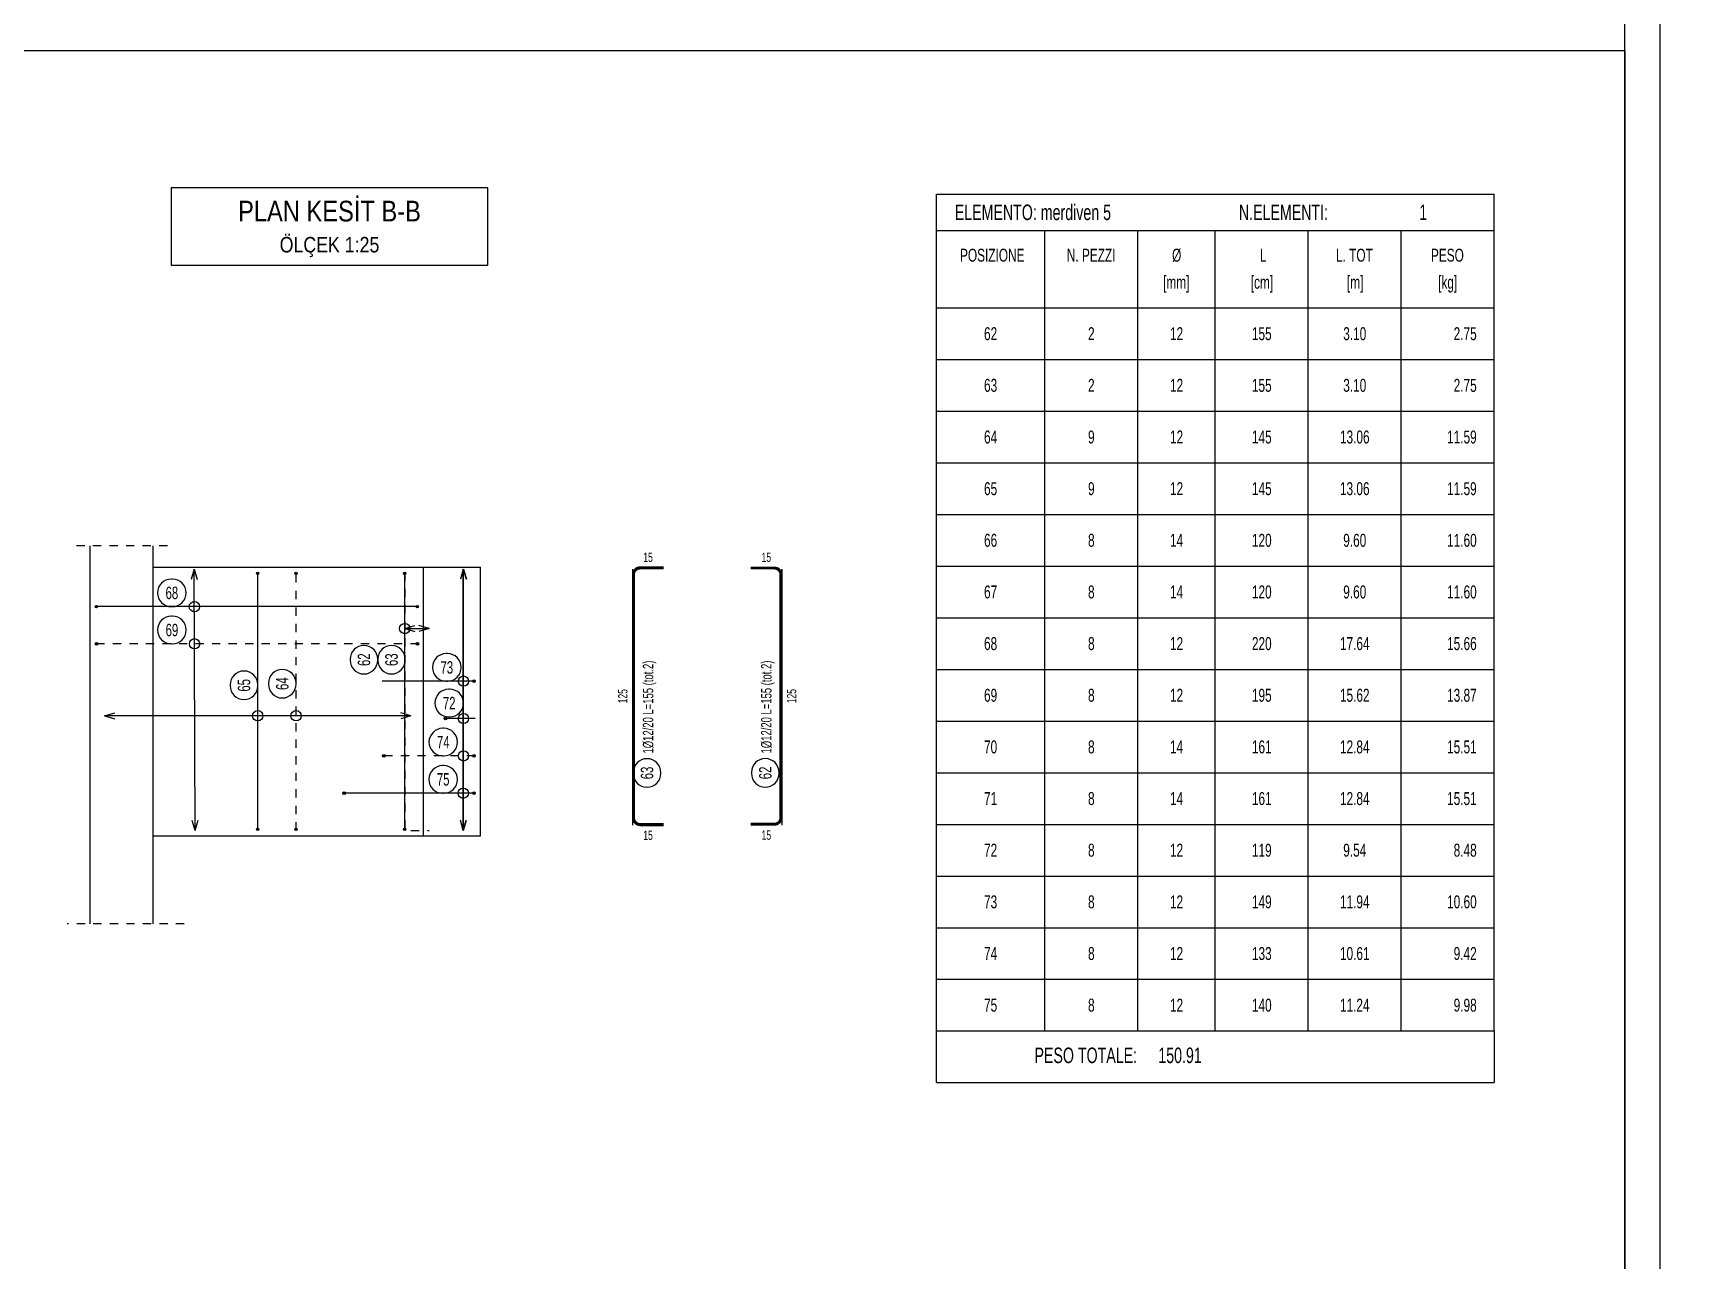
# Model space of a CAD drawing. Header units: metres. Extents: x 419734 to 420376, y 4564732 to 4565123.
# Drawn here: x 419870.79 to 419890.7, y 4564747.31 to 4564762.16 of the extents above; entities that cross this region are included whole.
import ezdxf
from ezdxf.enums import TextEntityAlignment as Align

# ---------------------------------------------------------------- set-up
doc = ezdxf.new("R2010")
doc.units = ezdxf.units.M
for name, pattern in [('ACA_TRATTO1', [1.5, 1, -0.5]), ('CONTINUA', [0]), ('HIDDEN', [0.5, 0.3, -0.2]), ('NASCOSTA', [0.375, 0.25, -0.125]), ('PUNTEGGIATA2', [0.125, 0, -0.125])]:
    doc.linetypes.add(name, pattern=pattern)
for name, color, linetype in [("07-ENTITA' COPRENTE", 7, 'Continuous'), ('07-TITOLI', 4, 'CONTINUA'), ('07_Ferri', 7, 'Continuous'), ('07_Richiami', 7, 'Continuous'), ('07_Serie Barre', 7, 'Continuous'), ('07_TabellaFerri', 7, 'Continuous'), ('SW_MAGRONE', 2, 'Continuous'), ('SW_SEZIONI_CARPENTERIA', 4, 'Continuous'), ('SW_SOTTILE_02', 1, 'Continuous'), ('SW_TESTI', 2, 'Continuous'), ('SW_TRATT_GRIGIO', 252, 'NASCOSTA')]:
    doc.layers.add(name, color=color, linetype=linetype)
doc.layers.add('07_GENERATRICI', color=31, linetype='Continuous', plot=False)
doc.layers.add('07_Poligonale', color=8, linetype='Continuous', plot=False)
doc.styles.add('ACA_1', font='ARIALN.TTF')
doc.styles.add('ACA_2', font='romans.shx', dxfattribs={"width": 0.8})
doc.styles.add('ITALFERR', font='romans.shx', dxfattribs={"width": 0.8})
doc.styles.add('SWS', font='ARIALN.TTF')

# ---------------------------------------------------------------- blocks, each defined once
blk = doc.blocks.new('*U1791')
at = {"layer": 'SW_TESTI', "color": 3, "style": 'ITALFERR', "width": 0.8}
for tag, p in [('EVENTUALE_1', (0, -0.6)), ('EVENTUALE_2', (0, -1.25))]:
    blk.add_attdef(tag, text='', height=0.3, dxfattribs=at).set_placement(p, align=Align.CENTER)
at = {"layer": 'SW_TESTI', "color": 2, "style": 'ITALFERR', "width": 0.8}
blk.add_attdef('EVENTUALE_3', text='', height=0.3, dxfattribs=at).set_placement((0, -1.9), align=Align.CENTER)
at = {"color": 255}
blk.add_wipeout([(-3.064, 1.5), (-3.064, 0), (3.064, 0), (3.064, 1.5)], dxfattribs=at).dxf.layer = "07-ENTITA' COPRENTE"
at = {"layer": 'SW_SOTTILE_02', "ltscale": 0.02}
blk.add_lwpolyline([(-3.064, 0), (3.064, 0), (3.064, 1.5), (-3.064, 1.5)], close=True, dxfattribs=at)
at = {"layer": 'SW_TESTI', "color": 3, "style": 'ITALFERR', "width": 0.8}
blk.add_attdef('TITOLO', text='', height=0.4, dxfattribs=at).set_placement((0, 0.85), align=Align.CENTER)
at = {"layer": 'SW_TESTI', "color": 2, "style": 'ITALFERR', "width": 0.8}
blk.add_attdef('SCALA', text='', height=0.3, dxfattribs=at).set_placement((0, 0.25), align=Align.CENTER)
blk = doc.blocks.new('STC_TCA_07148109000130212000102', base_point=(15.7557, 7.4799))
at = {"color": 0}
blk.add_lwpolyline([(15.6891, 7.4774, 1), (15.8223, 7.4774), (15.8223, 7.4824, 1), (15.6891, 7.4824), (15.6891, 7.4774)], format="xyb", dxfattribs=at)
blk = doc.blocks.new('aca_tondino_serie_barre_1200147')
h = blk.add_hatch(color=7)
edge = h.paths.add_edge_path(flags=0)
edge.add_arc((0, 0), 0.006, 0, 360)
at = {"color": 0, "linetype": 'Continuous', "ltscale": 0.025}
blk.add_circle((0, 0), 0.006, dxfattribs=at)
blk = doc.blocks.new('aca_arrow2')
at = {"color": 0}
for q in [(-1.1, 0.32), (-1.1, -0.32)]:
    blk.add_line((0, 0), q, dxfattribs=at)
blk = doc.blocks.new('STC_TCA_07148100130212000102', base_point=(11.1184, 11.2817))
at = {"color": 0}
blk.add_lwpolyline([(11.1159, 11.3484, 1), (11.1159, 11.2151), (11.1209, 11.2151, 1), (11.1209, 11.3484), (11.1159, 11.3484)], format="xyb", dxfattribs=at)
blk = doc.blocks.new('aca_distinta_ferri_top_no_titolo_nocode_noshape')
at = {"color": 0}
for p, q in [((0, -22), (0, 0)), ((0, 0), (108, 0)), ((108, -22), (108, 0)), ((0, -7), (108, -7)), ((21, -22), (21, -7)), ((39, -22), (39, -7)), ((54, -22), (54, -7)), ((72, -22), (72, -7)), ((90, -22), (90, -7)), ((0, -22), (108, -22))]:
    blk.add_line(p, q, dxfattribs=at)
at = {"style": 'ACA_2'}
for tag, p in [('ELEMENTO', (3.56, -3.5)), ('NUMEROE', (58.57, -3.5)), ('NELEM', (93.49, -3.5))]:
    blk.add_attdef(tag, text='', height=3, dxfattribs=at).set_placement(p, align=Align.MIDDLE_LEFT)
at = {"style": 'ACA_2', "flags": 8}
for tag, p in [('POSIZIONE', (10.82, -11.8)), ('N. PEZZI', (29.97, -11.8)), ('D', (46.52, -11.8)), ('L', (63.28, -11.8)), ('L. TOT', (80.93, -11.8)), ('PESO', (98.94, -11.8)), ('[mm]', (46.44, -17.04)), ('[cm]', (63.03, -17.04)), ('[m]', (81.08, -17.04)), ('[kg]', (98.99, -17.04))]:
    blk.add_attdef(tag, text='', height=2.5, dxfattribs=at).set_placement(p, align=Align.MIDDLE_CENTER)
blk = doc.blocks.new('aca_distinta_ferri_riga_nocode_noshape')
at = {"color": 0}
for p, q in [((0, -10), (0, 0)), ((21, -10), (21, 0)), ((39, -10), (39, 0)), ((54, -10), (54, 0)), ((72, -10), (72, 0)), ((90, -10), (90, 0)), ((108, -10), (108, 0)), ((0, -10), (108, -10))]:
    blk.add_line(p, q, dxfattribs=at)
at = {"style": 'ACA_1'}
for tag, p in [('POS', (10.5, -5)), ('NUM', (30, -5)), ('DIAM', (46.5, -5)), ('LUN', (63, -5)), ('LTOT', (81, -5))]:
    blk.add_attdef(tag, text='', height=2.5, dxfattribs=at).set_placement(p, align=Align.MIDDLE_CENTER)
blk.add_attdef('PESO', text='', height=2.5, dxfattribs=at).set_placement((104.61, -5), align=Align.MIDDLE_RIGHT)
blk = doc.blocks.new('aca_distinta_ferri_bottom_nocode_noshape')
at = {"color": 0}
for p, q in [((0, -10), (0, 0)), ((108, 0), (108, -10)), ((0, -10), (108, -10))]:
    blk.add_line(p, q, dxfattribs=at)
at = {"style": 'ACA_2'}
for tag, p in [('ETI-PESO', (38.86, -4.72)), ('PESOTOT', (104.24, -4.72))]:
    blk.add_attdef(tag, text='', height=3, dxfattribs=at).set_placement(p, align=Align.MIDDLE_RIGHT)
blk.add_attdef('PELE', text='', height=3, dxfattribs=at).set_placement((42.97, -4.72), align=Align.MIDDLE_LEFT)

msp = doc.modelspace()

# ---------------------------------------------------------------- linework, layer by layer
at = {"layer": '07_Ferri', "color": 7, "flags": 128}
for points in [[(419878.42076, 4564755.69679), (419878.13576, 4564755.69679, 0.41421356), (419878.04576, 4564755.60679), (419878.04576, 4564752.66027, 0.41421356), (419878.13576, 4564752.57027), (419878.42076, 4564752.57027)], [(419879.4769, 4564755.69679), (419879.7619, 4564755.69679, -0.41421356), (419879.8519, 4564755.60679), (419879.8519, 4564752.66179, -0.41421356), (419879.7619, 4564752.57179), (419879.4769, 4564752.57179)]]:
    msp.add_lwpolyline(points, format="xyb", dxfattribs=at)
at = {"layer": '07_Ferri', "color": 7, "ltscale": 0.025, "const_width": 0.03, "flags": 128}
for points in [[(419878.42076, 4564755.68179), (419878.13576, 4564755.68179, 0.41421356), (419878.06076, 4564755.60679), (419878.06076, 4564752.66027, 0.41421356), (419878.13576, 4564752.58527), (419878.42076, 4564752.58527)], [(419879.4769, 4564755.68179), (419879.7619, 4564755.68179, -0.41421356), (419879.8369, 4564755.60679), (419879.8369, 4564752.66179, -0.41421356), (419879.7619, 4564752.58679), (419879.4769, 4564752.58679)]]:
    msp.add_lwpolyline(points, format="xyb", dxfattribs=at)
at = {"layer": '07_GENERATRICI', "color": 8, "linetype": 'ACA_TRATTO1', "ltscale": 0.025, "flags": 128}
msp.add_lwpolyline([(419875.28938, 4564755.63429), (419875.28938, 4564752.50777), (419875.58438, 4564752.50777)], dxfattribs=at)
at = {"layer": '07_Poligonale', "linetype": 'PUNTEGGIATA2', "ltscale": 0.025, "flags": 128}
for points in [[(419878.42076, 4564755.69679), (419878.04576, 4564755.69679), (419878.04576, 4564752.57027), (419878.42076, 4564752.57027)], [(419879.4769, 4564755.69679), (419879.8519, 4564755.69679), (419879.8519, 4564752.57179), (419879.4769, 4564752.57179)]]:
    msp.add_lwpolyline(points, dxfattribs=at)
at = {"layer": '07_Serie Barre', "color": 3, "linetype": 'Continuous', "ltscale": 0.025}
for p, q in [((419873.51077, 4564752.50777), (419873.51077, 4564755.63429)), ((419875.28938, 4564752.50777), (419875.28938, 4564755.63429)), ((419875.45599, 4564755.21707), (419871.54349, 4564755.21707)), ((419876.14165, 4564754.31583), (419875.01715, 4564754.31559)), ((419876.14165, 4564753.86378), (419875.76665, 4564753.86378)), ((419876.14165, 4564752.95977), (419874.54165, 4564752.95977))]:
    msp.add_line(p, q, dxfattribs=at)
at = {"layer": '07_Serie Barre', "color": 3, "linetype": 'HIDDEN', "ltscale": 0.25}
for p, q in [((419873.97411, 4564752.50777), (419873.97411, 4564755.63429)), ((419875.45783, 4564754.76778), (419871.54533, 4564754.76778)), ((419876.14165, 4564753.41177), (419875.0214, 4564753.41177))]:
    msp.add_line(p, q, dxfattribs=at)
at = {"layer": '07_Serie Barre', "color": 7, "flags": 128}
for points in [[(419872.75515, 4564752.50777), (419872.74229, 4564755.67179)], [(419872.75515, 4564752.50777), (419872.74229, 4564755.66862)], [(419875.99796, 4564752.50777), (419875.99796, 4564755.67179)], [(419875.99997, 4564752.50777), (419875.99997, 4564755.67179)], [(419875.99997, 4564752.50786), (419875.99997, 4564755.67176)], [(419875.28938, 4564754.95227), (419875.58438, 4564754.95227)], [(419875.36415, 4564753.89731), (419871.65738, 4564753.89731)]]:
    msp.add_lwpolyline(points, dxfattribs=at)
at = {"layer": '07_Serie Barre', "color": 7}
for centre in [(419872.74413, 4564755.21707), (419875.28938, 4564754.95227), (419872.74596, 4564754.76778), (419875.99997, 4564754.3158), (419873.51077, 4564753.89731), (419873.97411, 4564753.89731), (419875.99997, 4564753.86378), (419875.99997, 4564753.41177), (419875.99796, 4564752.95977)]:
    msp.add_circle(centre, 0.0625, dxfattribs=at)
at = {"layer": 'SW_MAGRONE', "color": 8}
for p, q in [((419871.47919, 4564755.95498), (419871.47919, 4564751.37927)), ((419872.24167, 4564755.95498), (419872.24167, 4564751.37927))]:
    msp.add_line(p, q, dxfattribs=at)
at = {"layer": 'SW_MAGRONE'}
for p, q in [((419872.24167, 4564755.69679), (419876.20415, 4564755.69679)), ((419875.51665, 4564752.44477), (419875.51665, 4564755.69679)), ((419876.20415, 4564752.44527), (419876.20415, 4564755.69679)), ((419872.24167, 4564752.44527), (419876.20415, 4564752.44527)), ((419875.52915, 4564752.44527), (419875.52915, 4564752.44527))]:
    msp.add_line(p, q, dxfattribs=at)
at = {"layer": 'SW_SEZIONI_CARPENTERIA'}
msp.add_lwpolyline([(419890.05098, 4564791.43503), (419950.67709, 4564791.43503), (419950.67709, 4564739.35479), (419890.05098, 4564739.35479)], close=True, dxfattribs=at)
at = {"layer": 'SW_TRATT_GRIGIO', "ltscale": 0.25}
for p, q in [((419872.41692, 4564755.95498), (419871.23042, 4564755.95498)), ((419872.62099, 4564751.37927), (419871.20354, 4564751.37927))]:
    msp.add_line(p, q, dxfattribs=at)

# ---------------------------------------------------------------- block references
at = {"layer": '07-TITOLI'}
ref = msp.add_blockref('*U1791', (419874.37872, 4564759.34744), dxfattribs=dict(at, xscale=0.625, yscale=0.625, zscale=0.625))
ref.add_attrib('TITOLO', 'PLAN KESİT B-B', dxfattribs={"layer": 'SW_TESTI', "color": 3, "height": 0.25, "style": 'SWS'}).set_placement((419874.37872, 4564759.87869), align=Align.CENTER)
ref.add_attrib('SCALA', 'ÖLÇEK 1:25', dxfattribs={"layer": 'SW_TESTI', "height": 0.1875, "style": 'SWS'}).set_placement((419874.37872, 4564759.50369), align=Align.CENTER)
at = {"layer": '07_Ferri', "color": 7, "xscale": 2.5, "yscale": 2.5, "zscale": 2.5}
for p in [(419878.22076, 4564753.20466), (419879.6519, 4564753.20542)]:
    msp.add_blockref('STC_TCA_07148109000130212000102', p, dxfattribs=at)
at = {"layer": '07_Richiami', "color": 7, "xscale": 2.5, "yscale": 2.5, "zscale": 2.5}
for name, p in [('STC_TCA_07148100130212000102', (419872.47156, 4564755.38363)), ('STC_TCA_07148100130212000102', (419872.47208, 4564754.93435)), ('STC_TCA_07148109000130212000102', (419874.79579, 4564754.57519)), ('STC_TCA_07148109000130212000102', (419875.12891, 4564754.57519)), ('STC_TCA_07148100130212000102', (419875.79839, 4564754.48232)), ('STC_TCA_07148109000130212000102', (419873.3442, 4564754.26524)), ('STC_TCA_07148109000130212000102', (419873.80755, 4564754.28517)), ('STC_TCA_07148100130212000102', (419875.82735, 4564754.05063)), ('STC_TCA_07148100130212000102', (419875.75555, 4564753.57834)), ('STC_TCA_07148100130212000102', (419875.75392, 4564753.12633))]:
    msp.add_blockref(name, p, dxfattribs=at)
at = {"layer": '07_Serie Barre', "color": 7, "xscale": 0.1125, "yscale": 0.1125, "zscale": 0.1125}
for p, rotation in [((419872.74229, 4564755.67179), 90.23283426230341), ((419872.74229, 4564755.66862), 90.23306748851203), ((419875.99796, 4564755.67179), 89.99999999950398), ((419875.99997, 4564755.67179), 89.9999999857255), ((419875.99997, 4564755.67176), 89.99999999950076), ((419875.28938, 4564754.95227), 180.0000000000009), ((419871.65738, 4564753.89731), 180.0000000030825), ((419872.75515, 4564752.50777), 270.2328342623034), ((419872.75515, 4564752.50777), 270.233067488512), ((419875.99796, 4564752.50777), 269.999999999504), ((419875.99997, 4564752.50786), 269.9999999995008), ((419875.99997, 4564752.50777), 269.9999999857255)]:
    msp.add_blockref('aca_arrow2', p, dxfattribs=dict(at, rotation=rotation))
at = {"layer": '07_Serie Barre', "color": 4, "xscale": 2.5, "yscale": 2.5, "zscale": 2.5}
for p in [(419873.51077, 4564755.61929), (419873.97411, 4564755.61929), (419875.28938, 4564755.61929), (419873.51077, 4564752.52277), (419873.97411, 4564752.52277), (419875.28938, 4564752.52277)]:
    msp.add_blockref('aca_tondino_serie_barre_1200147', p, dxfattribs=at)
for p, rotation in [((419871.55849, 4564755.21707), 90), ((419875.44099, 4564755.21707), 90), ((419871.56033, 4564754.76778), 90), ((419875.44283, 4564754.76778), 90), ((419876.12665, 4564754.31583), 90.012645270898), ((419875.78165, 4564753.86378), 90), ((419875.0364, 4564753.41177), 90), ((419876.12665, 4564753.41177), 90), ((419874.55665, 4564752.95977), 90), ((419876.12665, 4564752.95977), 90)]:
    msp.add_blockref('aca_tondino_serie_barre_1200147', p, dxfattribs=dict(at, rotation=rotation))
at = {"layer": '07_Serie Barre', "color": 7, "xscale": 0.1125, "yscale": 0.1125, "zscale": 0.1125}
for p in [(419875.58438, 4564754.95227), (419875.36415, 4564753.89731)]:
    msp.add_blockref('aca_arrow2', p, dxfattribs=at)
at = {"layer": '07_TabellaFerri'}
ref = msp.add_blockref('aca_distinta_ferri_top_no_titolo_nocode_noshape', (419881.7218, 4564760.20756), dxfattribs=dict(at, xscale=0.0625, yscale=0.0625, zscale=0.0625))
ref.add_attrib('ELEMENTO', 'ELEMENTO: merdiven 5', dxfattribs={"color": 3, "height": 0.1875, "style": 'ACA_1', "width": 0.8}).set_placement((419881.94449, 4564759.98881), align=Align.MIDDLE_LEFT)
ref.add_attrib('NUMEROE', 'N.ELEMENTI:', dxfattribs={"color": 3, "height": 0.1875, "style": 'ACA_1', "width": 0.8}).set_placement((419885.38244, 4564759.98881), align=Align.MIDDLE_LEFT)
ref.add_attrib('NELEM', '1', dxfattribs={"color": 3, "height": 0.1875, "style": 'ACA_1', "width": 0.8}).set_placement((419887.56513, 4564759.98881), align=Align.MIDDLE_LEFT)
ref.add_attrib('POSIZIONE', 'POSIZIONE', dxfattribs={"color": 3, "height": 0.15625, "style": 'ACA_1', "width": 0.8}).set_placement((419882.39803, 4564759.47003), align=Align.MIDDLE_CENTER)
ref.add_attrib('N. PEZZI', 'N. PEZZI', dxfattribs={"color": 3, "height": 0.15625, "style": 'ACA_1', "width": 0.8}).set_placement((419883.59463, 4564759.47003), align=Align.MIDDLE_CENTER)
ref.add_attrib('D', '%%c', dxfattribs={"color": 3, "height": 0.15625, "style": 'ACA_1', "width": 0.8}).set_placement((419884.62954, 4564759.47003), align=Align.MIDDLE_CENTER)
ref.add_attrib('[mm]', '[mm]', dxfattribs={"color": 3, "height": 0.15625, "style": 'ACA_1', "width": 0.8}).set_placement((419884.62399, 4564759.14281), align=Align.MIDDLE_CENTER)
ref.add_attrib('L', 'L', dxfattribs={"color": 3, "height": 0.15625, "style": 'ACA_1', "width": 0.8}).set_placement((419885.67661, 4564759.47003), align=Align.MIDDLE_CENTER)
ref.add_attrib('[cm]', '[cm]', dxfattribs={"color": 3, "height": 0.15625, "style": 'ACA_1', "width": 0.8}).set_placement((419885.66133, 4564759.14281), align=Align.MIDDLE_CENTER)
ref.add_attrib('[m]', '[m]', dxfattribs={"color": 3, "height": 0.15625, "style": 'ACA_1', "width": 0.8}).set_placement((419886.7893, 4564759.14281), align=Align.MIDDLE_CENTER)
ref.add_attrib('[kg]', '[kg]', dxfattribs={"color": 3, "height": 0.15625, "style": 'ACA_1', "width": 0.8}).set_placement((419887.90837, 4564759.14281), align=Align.MIDDLE_CENTER)
ref.add_attrib('PESO', 'PESO', dxfattribs={"color": 3, "height": 0.15625, "style": 'ACA_1', "width": 0.8}).set_placement((419887.90532, 4564759.47003), align=Align.MIDDLE_CENTER)
ref.add_attrib('L. TOT', 'L. TOT', dxfattribs={"color": 3, "height": 0.15625, "style": 'ACA_1', "width": 0.8}).set_placement((419886.78013, 4564759.47003), align=Align.MIDDLE_CENTER)
ref = msp.add_blockref('aca_distinta_ferri_riga_nocode_noshape', (419881.7218, 4564758.83256), dxfattribs=dict(at, xscale=0.0625, yscale=0.0625, zscale=0.0625))
ref.add_attrib('POS', '62', dxfattribs={"color": 2, "height": 0.15625, "style": 'ACA_1', "width": 0.8}).set_placement((419882.37805, 4564758.52006), align=Align.MIDDLE_CENTER)
ref.add_attrib('NUM', '2', dxfattribs={"color": 2, "height": 0.15625, "style": 'ACA_1', "width": 0.8}).set_placement((419883.5968, 4564758.52006), align=Align.MIDDLE_CENTER)
ref.add_attrib('DIAM', '12', dxfattribs={"color": 2, "height": 0.15625, "style": 'ACA_1', "width": 0.8}).set_placement((419884.62805, 4564758.52006), align=Align.MIDDLE_CENTER)
ref.add_attrib('LUN', '155', dxfattribs={"color": 2, "height": 0.15625, "style": 'ACA_1', "width": 0.8}).set_placement((419885.6593, 4564758.52006), align=Align.MIDDLE_CENTER)
ref.add_attrib('LTOT', '3.10', dxfattribs={"color": 2, "height": 0.15625, "style": 'ACA_1', "width": 0.8}).set_placement((419886.7843, 4564758.52006), align=Align.MIDDLE_CENTER)
ref.add_attrib('PESO', '2.75', dxfattribs={"color": 2, "height": 0.15625, "style": 'ACA_1', "width": 0.8}).set_placement((419888.25985, 4564758.52006), align=Align.MIDDLE_RIGHT)
ref = msp.add_blockref('aca_distinta_ferri_riga_nocode_noshape', (419881.7218, 4564758.20756), dxfattribs=dict(at, xscale=0.0625, yscale=0.0625, zscale=0.0625))
ref.add_attrib('POS', '63', dxfattribs={"color": 2, "height": 0.15625, "style": 'ACA_1', "width": 0.8}).set_placement((419882.37805, 4564757.89506), align=Align.MIDDLE_CENTER)
ref.add_attrib('NUM', '2', dxfattribs={"color": 2, "height": 0.15625, "style": 'ACA_1', "width": 0.8}).set_placement((419883.5968, 4564757.89506), align=Align.MIDDLE_CENTER)
ref.add_attrib('DIAM', '12', dxfattribs={"color": 2, "height": 0.15625, "style": 'ACA_1', "width": 0.8}).set_placement((419884.62805, 4564757.89506), align=Align.MIDDLE_CENTER)
ref.add_attrib('LUN', '155', dxfattribs={"color": 2, "height": 0.15625, "style": 'ACA_1', "width": 0.8}).set_placement((419885.6593, 4564757.89506), align=Align.MIDDLE_CENTER)
ref.add_attrib('LTOT', '3.10', dxfattribs={"color": 2, "height": 0.15625, "style": 'ACA_1', "width": 0.8}).set_placement((419886.7843, 4564757.89506), align=Align.MIDDLE_CENTER)
ref.add_attrib('PESO', '2.75', dxfattribs={"color": 2, "height": 0.15625, "style": 'ACA_1', "width": 0.8}).set_placement((419888.25985, 4564757.89506), align=Align.MIDDLE_RIGHT)
ref = msp.add_blockref('aca_distinta_ferri_riga_nocode_noshape', (419881.7218, 4564757.58256), dxfattribs=dict(at, xscale=0.0625, yscale=0.0625, zscale=0.0625))
ref.add_attrib('POS', '64', dxfattribs={"color": 2, "height": 0.15625, "style": 'ACA_1', "width": 0.8}).set_placement((419882.37805, 4564757.27006), align=Align.MIDDLE_CENTER)
ref.add_attrib('NUM', '9', dxfattribs={"color": 2, "height": 0.15625, "style": 'ACA_1', "width": 0.8}).set_placement((419883.5968, 4564757.27006), align=Align.MIDDLE_CENTER)
ref.add_attrib('DIAM', '12', dxfattribs={"color": 2, "height": 0.15625, "style": 'ACA_1', "width": 0.8}).set_placement((419884.62805, 4564757.27006), align=Align.MIDDLE_CENTER)
ref.add_attrib('LUN', '145', dxfattribs={"color": 2, "height": 0.15625, "style": 'ACA_1', "width": 0.8}).set_placement((419885.6593, 4564757.27006), align=Align.MIDDLE_CENTER)
ref.add_attrib('LTOT', '13.06', dxfattribs={"color": 2, "height": 0.15625, "style": 'ACA_1', "width": 0.8}).set_placement((419886.7843, 4564757.27006), align=Align.MIDDLE_CENTER)
ref.add_attrib('PESO', '11.59', dxfattribs={"color": 2, "height": 0.15625, "style": 'ACA_1', "width": 0.8}).set_placement((419888.25985, 4564757.27006), align=Align.MIDDLE_RIGHT)
ref = msp.add_blockref('aca_distinta_ferri_riga_nocode_noshape', (419881.7218, 4564756.95756), dxfattribs=dict(at, xscale=0.0625, yscale=0.0625, zscale=0.0625))
ref.add_attrib('POS', '65', dxfattribs={"color": 2, "height": 0.15625, "style": 'ACA_1', "width": 0.8}).set_placement((419882.37805, 4564756.64506), align=Align.MIDDLE_CENTER)
ref.add_attrib('NUM', '9', dxfattribs={"color": 2, "height": 0.15625, "style": 'ACA_1', "width": 0.8}).set_placement((419883.5968, 4564756.64506), align=Align.MIDDLE_CENTER)
ref.add_attrib('DIAM', '12', dxfattribs={"color": 2, "height": 0.15625, "style": 'ACA_1', "width": 0.8}).set_placement((419884.62805, 4564756.64506), align=Align.MIDDLE_CENTER)
ref.add_attrib('LUN', '145', dxfattribs={"color": 2, "height": 0.15625, "style": 'ACA_1', "width": 0.8}).set_placement((419885.6593, 4564756.64506), align=Align.MIDDLE_CENTER)
ref.add_attrib('LTOT', '13.06', dxfattribs={"color": 2, "height": 0.15625, "style": 'ACA_1', "width": 0.8}).set_placement((419886.7843, 4564756.64506), align=Align.MIDDLE_CENTER)
ref.add_attrib('PESO', '11.59', dxfattribs={"color": 2, "height": 0.15625, "style": 'ACA_1', "width": 0.8}).set_placement((419888.25985, 4564756.64506), align=Align.MIDDLE_RIGHT)
ref = msp.add_blockref('aca_distinta_ferri_riga_nocode_noshape', (419881.7218, 4564756.33256), dxfattribs=dict(at, xscale=0.0625, yscale=0.0625, zscale=0.0625))
ref.add_attrib('POS', '66', dxfattribs={"color": 2, "height": 0.15625, "style": 'ACA_1', "width": 0.8}).set_placement((419882.37805, 4564756.02006), align=Align.MIDDLE_CENTER)
ref.add_attrib('NUM', '8', dxfattribs={"color": 2, "height": 0.15625, "style": 'ACA_1', "width": 0.8}).set_placement((419883.5968, 4564756.02006), align=Align.MIDDLE_CENTER)
ref.add_attrib('DIAM', '14', dxfattribs={"color": 2, "height": 0.15625, "style": 'ACA_1', "width": 0.8}).set_placement((419884.62805, 4564756.02006), align=Align.MIDDLE_CENTER)
ref.add_attrib('LUN', '120', dxfattribs={"color": 2, "height": 0.15625, "style": 'ACA_1', "width": 0.8}).set_placement((419885.6593, 4564756.02006), align=Align.MIDDLE_CENTER)
ref.add_attrib('LTOT', '9.60', dxfattribs={"color": 2, "height": 0.15625, "style": 'ACA_1', "width": 0.8}).set_placement((419886.7843, 4564756.02006), align=Align.MIDDLE_CENTER)
ref.add_attrib('PESO', '11.60', dxfattribs={"color": 2, "height": 0.15625, "style": 'ACA_1', "width": 0.8}).set_placement((419888.25985, 4564756.02006), align=Align.MIDDLE_RIGHT)
ref = msp.add_blockref('aca_distinta_ferri_riga_nocode_noshape', (419881.7218, 4564755.70756), dxfattribs=dict(at, xscale=0.0625, yscale=0.0625, zscale=0.0625))
ref.add_attrib('POS', '67', dxfattribs={"color": 2, "height": 0.15625, "style": 'ACA_1', "width": 0.8}).set_placement((419882.37805, 4564755.39506), align=Align.MIDDLE_CENTER)
ref.add_attrib('NUM', '8', dxfattribs={"color": 2, "height": 0.15625, "style": 'ACA_1', "width": 0.8}).set_placement((419883.5968, 4564755.39506), align=Align.MIDDLE_CENTER)
ref.add_attrib('DIAM', '14', dxfattribs={"color": 2, "height": 0.15625, "style": 'ACA_1', "width": 0.8}).set_placement((419884.62805, 4564755.39506), align=Align.MIDDLE_CENTER)
ref.add_attrib('LUN', '120', dxfattribs={"color": 2, "height": 0.15625, "style": 'ACA_1', "width": 0.8}).set_placement((419885.6593, 4564755.39506), align=Align.MIDDLE_CENTER)
ref.add_attrib('LTOT', '9.60', dxfattribs={"color": 2, "height": 0.15625, "style": 'ACA_1', "width": 0.8}).set_placement((419886.7843, 4564755.39506), align=Align.MIDDLE_CENTER)
ref.add_attrib('PESO', '11.60', dxfattribs={"color": 2, "height": 0.15625, "style": 'ACA_1', "width": 0.8}).set_placement((419888.25985, 4564755.39506), align=Align.MIDDLE_RIGHT)
ref = msp.add_blockref('aca_distinta_ferri_riga_nocode_noshape', (419881.7218, 4564755.08256), dxfattribs=dict(at, xscale=0.0625, yscale=0.0625, zscale=0.0625))
ref.add_attrib('POS', '68', dxfattribs={"color": 2, "height": 0.15625, "style": 'ACA_1', "width": 0.8}).set_placement((419882.37805, 4564754.77006), align=Align.MIDDLE_CENTER)
ref.add_attrib('NUM', '8', dxfattribs={"color": 2, "height": 0.15625, "style": 'ACA_1', "width": 0.8}).set_placement((419883.5968, 4564754.77006), align=Align.MIDDLE_CENTER)
ref.add_attrib('DIAM', '12', dxfattribs={"color": 2, "height": 0.15625, "style": 'ACA_1', "width": 0.8}).set_placement((419884.62805, 4564754.77006), align=Align.MIDDLE_CENTER)
ref.add_attrib('LUN', '220', dxfattribs={"color": 2, "height": 0.15625, "style": 'ACA_1', "width": 0.8}).set_placement((419885.6593, 4564754.77006), align=Align.MIDDLE_CENTER)
ref.add_attrib('LTOT', '17.64', dxfattribs={"color": 2, "height": 0.15625, "style": 'ACA_1', "width": 0.8}).set_placement((419886.7843, 4564754.77006), align=Align.MIDDLE_CENTER)
ref.add_attrib('PESO', '15.66', dxfattribs={"color": 2, "height": 0.15625, "style": 'ACA_1', "width": 0.8}).set_placement((419888.25985, 4564754.77006), align=Align.MIDDLE_RIGHT)
ref = msp.add_blockref('aca_distinta_ferri_riga_nocode_noshape', (419881.7218, 4564754.45756), dxfattribs=dict(at, xscale=0.0625, yscale=0.0625, zscale=0.0625))
ref.add_attrib('POS', '69', dxfattribs={"color": 2, "height": 0.15625, "style": 'ACA_1', "width": 0.8}).set_placement((419882.37805, 4564754.14506), align=Align.MIDDLE_CENTER)
ref.add_attrib('NUM', '8', dxfattribs={"color": 2, "height": 0.15625, "style": 'ACA_1', "width": 0.8}).set_placement((419883.5968, 4564754.14506), align=Align.MIDDLE_CENTER)
ref.add_attrib('DIAM', '12', dxfattribs={"color": 2, "height": 0.15625, "style": 'ACA_1', "width": 0.8}).set_placement((419884.62805, 4564754.14506), align=Align.MIDDLE_CENTER)
ref.add_attrib('LUN', '195', dxfattribs={"color": 2, "height": 0.15625, "style": 'ACA_1', "width": 0.8}).set_placement((419885.6593, 4564754.14506), align=Align.MIDDLE_CENTER)
ref.add_attrib('LTOT', '15.62', dxfattribs={"color": 2, "height": 0.15625, "style": 'ACA_1', "width": 0.8}).set_placement((419886.7843, 4564754.14506), align=Align.MIDDLE_CENTER)
ref.add_attrib('PESO', '13.87', dxfattribs={"color": 2, "height": 0.15625, "style": 'ACA_1', "width": 0.8}).set_placement((419888.25985, 4564754.14506), align=Align.MIDDLE_RIGHT)
ref = msp.add_blockref('aca_distinta_ferri_riga_nocode_noshape', (419881.7218, 4564753.83256), dxfattribs=dict(at, xscale=0.0625, yscale=0.0625, zscale=0.0625))
ref.add_attrib('POS', '70', dxfattribs={"color": 2, "height": 0.15625, "style": 'ACA_1', "width": 0.8}).set_placement((419882.37805, 4564753.52006), align=Align.MIDDLE_CENTER)
ref.add_attrib('NUM', '8', dxfattribs={"color": 2, "height": 0.15625, "style": 'ACA_1', "width": 0.8}).set_placement((419883.5968, 4564753.52006), align=Align.MIDDLE_CENTER)
ref.add_attrib('DIAM', '14', dxfattribs={"color": 2, "height": 0.15625, "style": 'ACA_1', "width": 0.8}).set_placement((419884.62805, 4564753.52006), align=Align.MIDDLE_CENTER)
ref.add_attrib('LUN', '161', dxfattribs={"color": 2, "height": 0.15625, "style": 'ACA_1', "width": 0.8}).set_placement((419885.6593, 4564753.52006), align=Align.MIDDLE_CENTER)
ref.add_attrib('LTOT', '12.84', dxfattribs={"color": 2, "height": 0.15625, "style": 'ACA_1', "width": 0.8}).set_placement((419886.7843, 4564753.52006), align=Align.MIDDLE_CENTER)
ref.add_attrib('PESO', '15.51', dxfattribs={"color": 2, "height": 0.15625, "style": 'ACA_1', "width": 0.8}).set_placement((419888.25985, 4564753.52006), align=Align.MIDDLE_RIGHT)
ref = msp.add_blockref('aca_distinta_ferri_riga_nocode_noshape', (419881.7218, 4564753.20756), dxfattribs=dict(at, xscale=0.0625, yscale=0.0625, zscale=0.0625))
ref.add_attrib('POS', '71', dxfattribs={"color": 2, "height": 0.15625, "style": 'ACA_1', "width": 0.8}).set_placement((419882.37805, 4564752.89506), align=Align.MIDDLE_CENTER)
ref.add_attrib('NUM', '8', dxfattribs={"color": 2, "height": 0.15625, "style": 'ACA_1', "width": 0.8}).set_placement((419883.5968, 4564752.89506), align=Align.MIDDLE_CENTER)
ref.add_attrib('DIAM', '14', dxfattribs={"color": 2, "height": 0.15625, "style": 'ACA_1', "width": 0.8}).set_placement((419884.62805, 4564752.89506), align=Align.MIDDLE_CENTER)
ref.add_attrib('LUN', '161', dxfattribs={"color": 2, "height": 0.15625, "style": 'ACA_1', "width": 0.8}).set_placement((419885.6593, 4564752.89506), align=Align.MIDDLE_CENTER)
ref.add_attrib('LTOT', '12.84', dxfattribs={"color": 2, "height": 0.15625, "style": 'ACA_1', "width": 0.8}).set_placement((419886.7843, 4564752.89506), align=Align.MIDDLE_CENTER)
ref.add_attrib('PESO', '15.51', dxfattribs={"color": 2, "height": 0.15625, "style": 'ACA_1', "width": 0.8}).set_placement((419888.25985, 4564752.89506), align=Align.MIDDLE_RIGHT)
ref = msp.add_blockref('aca_distinta_ferri_riga_nocode_noshape', (419881.7218, 4564752.58256), dxfattribs=dict(at, xscale=0.0625, yscale=0.0625, zscale=0.0625))
ref.add_attrib('POS', '72', dxfattribs={"color": 2, "height": 0.15625, "style": 'ACA_1', "width": 0.8}).set_placement((419882.37805, 4564752.27006), align=Align.MIDDLE_CENTER)
ref.add_attrib('NUM', '8', dxfattribs={"color": 2, "height": 0.15625, "style": 'ACA_1', "width": 0.8}).set_placement((419883.5968, 4564752.27006), align=Align.MIDDLE_CENTER)
ref.add_attrib('DIAM', '12', dxfattribs={"color": 2, "height": 0.15625, "style": 'ACA_1', "width": 0.8}).set_placement((419884.62805, 4564752.27006), align=Align.MIDDLE_CENTER)
ref.add_attrib('LUN', '119', dxfattribs={"color": 2, "height": 0.15625, "style": 'ACA_1', "width": 0.8}).set_placement((419885.6593, 4564752.27006), align=Align.MIDDLE_CENTER)
ref.add_attrib('LTOT', '9.54', dxfattribs={"color": 2, "height": 0.15625, "style": 'ACA_1', "width": 0.8}).set_placement((419886.7843, 4564752.27006), align=Align.MIDDLE_CENTER)
ref.add_attrib('PESO', '8.48', dxfattribs={"color": 2, "height": 0.15625, "style": 'ACA_1', "width": 0.8}).set_placement((419888.25985, 4564752.27006), align=Align.MIDDLE_RIGHT)
ref = msp.add_blockref('aca_distinta_ferri_riga_nocode_noshape', (419881.7218, 4564751.95756), dxfattribs=dict(at, xscale=0.0625, yscale=0.0625, zscale=0.0625))
ref.add_attrib('POS', '73', dxfattribs={"color": 2, "height": 0.15625, "style": 'ACA_1', "width": 0.8}).set_placement((419882.37805, 4564751.64506), align=Align.MIDDLE_CENTER)
ref.add_attrib('NUM', '8', dxfattribs={"color": 2, "height": 0.15625, "style": 'ACA_1', "width": 0.8}).set_placement((419883.5968, 4564751.64506), align=Align.MIDDLE_CENTER)
ref.add_attrib('DIAM', '12', dxfattribs={"color": 2, "height": 0.15625, "style": 'ACA_1', "width": 0.8}).set_placement((419884.62805, 4564751.64506), align=Align.MIDDLE_CENTER)
ref.add_attrib('LUN', '149', dxfattribs={"color": 2, "height": 0.15625, "style": 'ACA_1', "width": 0.8}).set_placement((419885.6593, 4564751.64506), align=Align.MIDDLE_CENTER)
ref.add_attrib('LTOT', '11.94', dxfattribs={"color": 2, "height": 0.15625, "style": 'ACA_1', "width": 0.8}).set_placement((419886.7843, 4564751.64506), align=Align.MIDDLE_CENTER)
ref.add_attrib('PESO', '10.60', dxfattribs={"color": 2, "height": 0.15625, "style": 'ACA_1', "width": 0.8}).set_placement((419888.25985, 4564751.64506), align=Align.MIDDLE_RIGHT)
ref = msp.add_blockref('aca_distinta_ferri_riga_nocode_noshape', (419881.7218, 4564751.33256), dxfattribs=dict(at, xscale=0.0625, yscale=0.0625, zscale=0.0625))
ref.add_attrib('POS', '74', dxfattribs={"color": 2, "height": 0.15625, "style": 'ACA_1', "width": 0.8}).set_placement((419882.37805, 4564751.02006), align=Align.MIDDLE_CENTER)
ref.add_attrib('NUM', '8', dxfattribs={"color": 2, "height": 0.15625, "style": 'ACA_1', "width": 0.8}).set_placement((419883.5968, 4564751.02006), align=Align.MIDDLE_CENTER)
ref.add_attrib('DIAM', '12', dxfattribs={"color": 2, "height": 0.15625, "style": 'ACA_1', "width": 0.8}).set_placement((419884.62805, 4564751.02006), align=Align.MIDDLE_CENTER)
ref.add_attrib('LUN', '133', dxfattribs={"color": 2, "height": 0.15625, "style": 'ACA_1', "width": 0.8}).set_placement((419885.6593, 4564751.02006), align=Align.MIDDLE_CENTER)
ref.add_attrib('LTOT', '10.61', dxfattribs={"color": 2, "height": 0.15625, "style": 'ACA_1', "width": 0.8}).set_placement((419886.7843, 4564751.02006), align=Align.MIDDLE_CENTER)
ref.add_attrib('PESO', '9.42', dxfattribs={"color": 2, "height": 0.15625, "style": 'ACA_1', "width": 0.8}).set_placement((419888.25985, 4564751.02006), align=Align.MIDDLE_RIGHT)
ref = msp.add_blockref('aca_distinta_ferri_riga_nocode_noshape', (419881.7218, 4564750.70756), dxfattribs=dict(at, xscale=0.0625, yscale=0.0625, zscale=0.0625))
ref.add_attrib('POS', '75', dxfattribs={"color": 2, "height": 0.15625, "style": 'ACA_1', "width": 0.8}).set_placement((419882.37805, 4564750.39506), align=Align.MIDDLE_CENTER)
ref.add_attrib('NUM', '8', dxfattribs={"color": 2, "height": 0.15625, "style": 'ACA_1', "width": 0.8}).set_placement((419883.5968, 4564750.39506), align=Align.MIDDLE_CENTER)
ref.add_attrib('DIAM', '12', dxfattribs={"color": 2, "height": 0.15625, "style": 'ACA_1', "width": 0.8}).set_placement((419884.62805, 4564750.39506), align=Align.MIDDLE_CENTER)
ref.add_attrib('LUN', '140', dxfattribs={"color": 2, "height": 0.15625, "style": 'ACA_1', "width": 0.8}).set_placement((419885.6593, 4564750.39506), align=Align.MIDDLE_CENTER)
ref.add_attrib('LTOT', '11.24', dxfattribs={"color": 2, "height": 0.15625, "style": 'ACA_1', "width": 0.8}).set_placement((419886.7843, 4564750.39506), align=Align.MIDDLE_CENTER)
ref.add_attrib('PESO', '9.98', dxfattribs={"color": 2, "height": 0.15625, "style": 'ACA_1', "width": 0.8}).set_placement((419888.25985, 4564750.39506), align=Align.MIDDLE_RIGHT)
ref = msp.add_blockref('aca_distinta_ferri_bottom_nocode_noshape', (419881.7218, 4564750.08256), dxfattribs=dict(at, xscale=0.0625, yscale=0.0625, zscale=0.0625))
ref.add_attrib('ETI-PESO', 'PESO TOTALE:', dxfattribs={"color": 3, "height": 0.1875, "style": 'ACA_1', "width": 0.8}).set_placement((419884.15055, 4564749.78786), align=Align.MIDDLE_RIGHT)
ref.add_attrib('PELE', '150.91', dxfattribs={"color": 3, "height": 0.1875, "style": 'ACA_1', "width": 0.8}).set_placement((419884.40764, 4564749.78786), align=Align.MIDDLE_LEFT)

# ---------------------------------------------------------------- texts
at = {"layer": '07_Ferri', "color": 1, "style": 'ACA_1', "width": 0.8}
for p in [(419878.23326, 4564755.81554), (419879.6644, 4564755.81554), (419878.23326, 4564752.45152), (419879.6644, 4564752.45304)]:
    msp.add_text('15', height=0.1125, dxfattribs=at).set_placement(p, align=Align.MIDDLE_CENTER)
at = {"layer": '07_Ferri', "color": 2, "style": 'ACA_1', "width": 0.8}
for p in [(419878.29576, 4564753.43997), (419879.7269, 4564753.44073)]:
    msp.add_text('1%%c12/20 L=155 (tot.2)', height=0.125, rotation=90, dxfattribs=at).set_placement(p)
at = {"layer": '07_Ferri', "color": 1, "style": 'ACA_1', "width": 0.8}
for p in [(419877.92701, 4564754.13353), (419879.97065, 4564754.13429)]:
    msp.add_text('125', height=0.1125, rotation=90, dxfattribs=at).set_placement(p, align=Align.MIDDLE_CENTER)
at = {"layer": '07_Ferri', "color": 3, "style": 'ACA_1', "width": 0.8}
for s, p in [('63', (419878.29576, 4564753.20466)), ('62', (419879.7269, 4564753.20542))]:
    msp.add_text(s, height=0.15, rotation=90, dxfattribs=at).set_placement(p, align=Align.CENTER)
at = {"layer": '07_Richiami', "color": 3, "style": 'ACA_1', "width": 0.8}
for s, p in [('68', (419872.47156, 4564755.38363)), ('69', (419872.47208, 4564754.93435)), ('73', (419875.79839, 4564754.48232)), ('72', (419875.82735, 4564754.05063)), ('74', (419875.75555, 4564753.57834)), ('75', (419875.75392, 4564753.12633))]:
    msp.add_text(s, height=0.15, dxfattribs=at).set_placement(p, align=Align.MIDDLE)
for s, p in [('62', (419874.79579, 4564754.57519)), ('63', (419875.12891, 4564754.57519)), ('64', (419873.80755, 4564754.28517)), ('65', (419873.3442, 4564754.26524))]:
    msp.add_text(s, height=0.15, rotation=90, dxfattribs=at).set_placement(p, align=Align.MIDDLE)

# ---------------------------------------------------------------- next in the draw order: linework, layer by layer
for points in [[(419806.37598, 4564791.86003), (419890.47598, 4564791.86003), (419890.47598, 4564732.46003), (419806.37598, 4564732.46003)], [(419865.52798, 4564761.94753), (419890.05098, 4564761.94753), (419890.05098, 4564732.71003), (419865.52798, 4564732.71003)]]:
    msp.add_lwpolyline(points, close=True)

doc.saveas('drawing.dxf')
